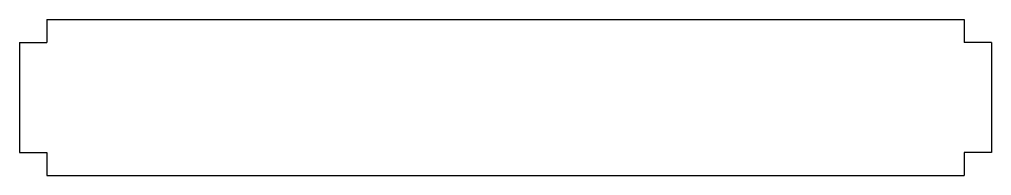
# Model space of a CAD drawing. Header units: millimetres. Extents: x -103 to 3, y -8 to 8.
import ezdxf

# ---------------------------------------------------------------- set-up
doc = ezdxf.new("R2010")
doc.units = ezdxf.units.MM

msp = doc.modelspace()

# ---------------------------------------------------------------- linework, layer by layer
at = {"color": 7, "linetype": 'Continuous', "lineweight": 25}
for p, q in [((-100, 8.5), (-100, 6)), ((-100, 8.5), (0, 8.5)), ((0, 8.5), (0, 6)), ((-103, 6), (-103, -6)), ((-103, 6), (-100, 6)), ((3, 6), (0, 6)), ((3, 6), (3, -6)), ((-103, -6), (-100, -6)), ((-100, -6), (-100, -8.5)), ((3, -6), (0, -6)), ((0, -6), (0, -8.5)), ((-100, -8.5), (0, -8.5))]:
    msp.add_line(p, q, dxfattribs=at)

doc.saveas('drawing.dxf')
